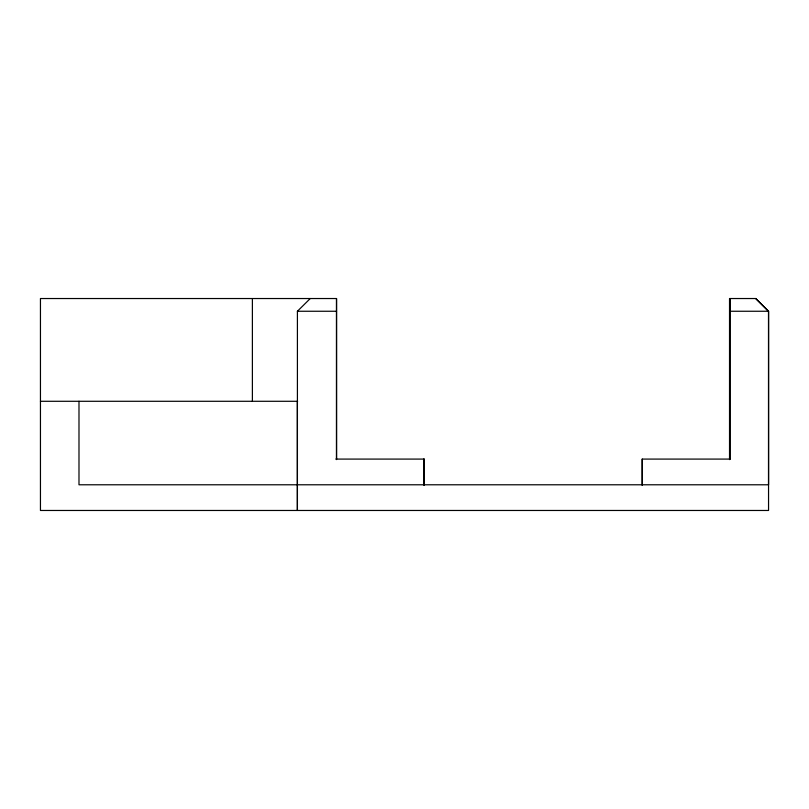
<?xml version="1.0" encoding="UTF-8"?>
<svg xmlns="http://www.w3.org/2000/svg" width="809" height="809" viewBox="0 0 809 809"><rect width="100%" height="100%" fill="white"/><g stroke="black" fill="none" stroke-linecap="round" stroke-linejoin="round"><path stroke-width="1.21" d="M78.989 401.284L78.989 484.783L768.55 484.783L768.55 311.374L755.707 298.531L729.566 298.531L729.566 459.613M252.388 401.284L252.388 298.531M297.348 510.469L297.348 401.284M297.409 510.469L297.409 311.253L310.252 298.531M336.524 459.613L336.524 298.531L40.45 298.531L40.45 510.469L768.55 510.469L768.55 311.253L755.707 298.531M423.865 459.087L423.865 484.783L424.118 459.087L335.816 459.087M424.118 485.41L424.118 459.087M642.225 485.41L642.225 459.087L730.244 459.087M729.566 459.087L729.566 298.531M730.021 459.087L730.021 298.531L730.021 311.253M297.409 311.253L336.524 311.253M729.566 311.253L768.55 311.253M40.45 401.284L297.621 401.284M642.225 459.087L642.225 484.783M336.524 298.531L336.524 459.087"/></g></svg>
